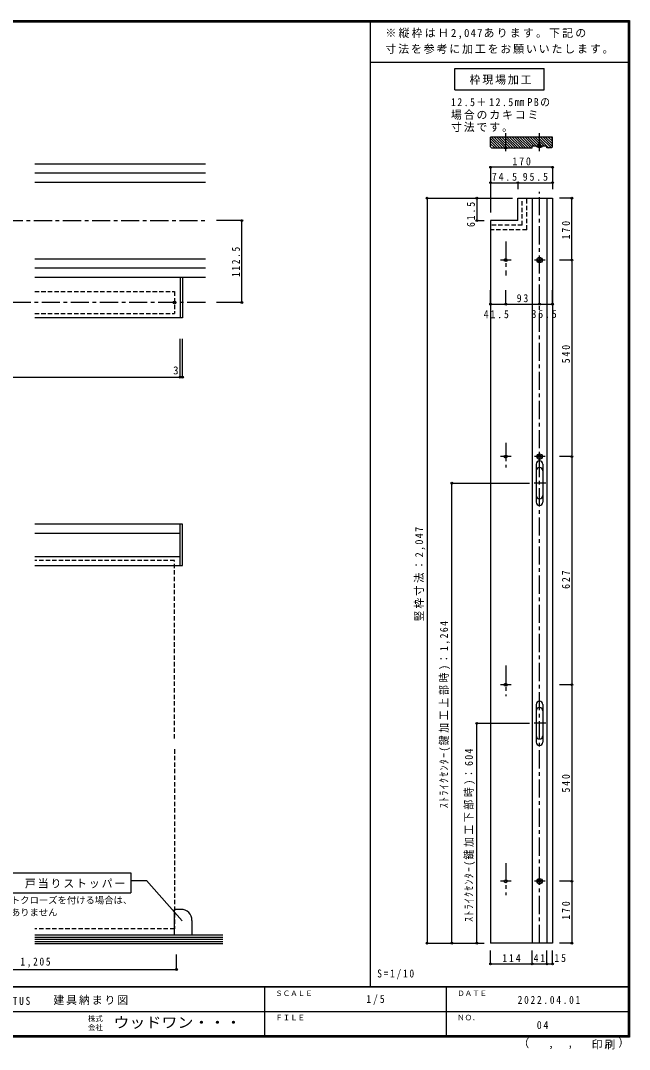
# Model space of a CAD drawing. Units: millimetres at full size, sheet at 1:5, with parts at other scales. Extents: x -1000 to 950, y -718 to 696.
# Drawn here: x 113 to 950, y -718 to 696 of the extents above; entities that cross this region are included whole.
import ezdxf
from ezdxf.enums import TextEntityAlignment as Align

# ---------------------------------------------------------------- set-up
doc = ezdxf.new("R2010")
doc.units = ezdxf.units.MM
doc.header["$LTSCALE"] = 5
doc.header["$PDMODE"] = 32
doc.header["$PDSIZE"] = 2.5
doc.linetypes.add('CHAIN1', pattern=[8, 5, -1, 1, -1])
doc.linetypes.add('DASHED1', pattern=[1.8, 1.2, -0.6])
for name, color, linetype in [('0-1_通り芯', 4, 'CHAIN1'), ('0-3_仕上げ', 2, 'Continuous'), ('0-4_枠', 3, 'Continuous'), ('0-6_扉', 6, 'Continuous'), ('0-7_金物', 7, 'Continuous'), ('0-A_文字', 7, 'Continuous'), ('0-B_寸法', 7, 'Continuous'), ('0-C_ハッチ', 4, 'Continuous'), ('1-1_通り芯', 4, 'CHAIN1'), ('1-4_枠', 3, 'Continuous'), ('1-7_金物', 7, 'Continuous'), ('1-A_文字', 7, 'Continuous'), ('1-B_寸法', 7, 'Continuous'), ('1-C_ハッチ', 4, 'Continuous'), ('F-0_補助線', 6, 'Continuous'), ('F-1_枠', 6, 'Continuous'), ('F-A_文字', 7, 'Continuous')]:
    doc.layers.add(name, color=color, linetype=linetype)
doc.styles.add('ＭＳ ゴシック', font='')
doc.styles.get('ＭＳ ゴシック').set_extended_font_data('MS Gothic')

msp = doc.modelspace()

# ---------------------------------------------------------------- linework, layer by layer
at = {"layer": '0-1_通り芯'}
for p, q in [((-628.517, 420.984), (367.312, 420.984)), ((367.312, 308.484), (-548.959, 308.484))]:
    msp.add_line(p, q, dxfattribs=at)
at = {"layer": '0-1_通り芯', "linetype": 'Continuous'}
msp.add_circle((324.792, 308.484), 2, dxfattribs=at)
at = {"layer": '0-3_仕上げ'}
for p, q in [((367.312, 498.484), (132.792, 498.484)), ((367.312, 485.984), (132.792, 485.984)), ((367.312, 473.484), (132.792, 473.484)), ((132.792, 368.484), (367.312, 368.484)), ((132.792, 355.984), (367.312, 355.984)), ((132.792, 343.484), (367.312, 343.484))]:
    msp.add_line(p, q, dxfattribs=at)
at = {"layer": '0-4_枠'}
for p, q in [((332.792, 343.484), (332.792, 287.484)), ((335.792, 343.484), (335.792, 287.484)), ((335.792, 287.484), (132.792, 287.484))]:
    msp.add_line(p, q, dxfattribs=at)
at = {"layer": '0-6_扉', "linetype": 'DASHED1'}
for p, q in [((132.792, 293.484), (324.792, 293.484)), ((324.792, -45.964), (132.792, -45.964)), ((324.792, -290.464), (324.792, -45.964)), ((324.792, -305.464), (324.792, -551.964)), ((324.792, -551.964), (132.792, -551.964))]:
    msp.add_line(p, q, dxfattribs=at)
msp.add_lwpolyline([(132.792, 323.484), (324.792, 323.484), (324.792, 293.484)], dxfattribs=at)
at = {"layer": '0-7_金物'}
for p, q in [((332.792, -52.964), (332.792, 4.036)), ((332.792, -8.964), (132.792, -8.964)), ((332.792, -40.964), (132.792, -40.964)), ((333.792, -525.464), (324.792, -525.464)), ((324.792, -560.464), (324.792, -525.464)), ((348.792, -540.464), (348.792, -560.464))]:
    msp.add_line(p, q, dxfattribs=at)
msp.add_lwpolyline([(132.792, -52.964), (335.792, -52.964), (335.792, 4.036), (132.792, 4.036)], dxfattribs=at)
msp.add_arc((333.792, -540.464), 15, 0, 90, dxfattribs=at)
at = {"layer": '0-A_文字'}
for p, q in [((264.868, -485.724), (286.138, -485.724)), ((286.138, -485.724), (335.412, -541.175)), ((56.984, -502.856), (264.868, -502.856))]:
    msp.add_line(p, q, dxfattribs=at)
msp.add_lwpolyline([(56.984, -475.008), (264.868, -475.008), (264.868, -502.856)], dxfattribs=at)
at = {"layer": '0-B_寸法', "color": 6}
msp.add_line((593.503, 638.774), (949.166, 638.774), dxfattribs=at)
at = {"layer": '0-B_寸法', "color": 4}
for p, q in [((417.312, 420.984), (382.312, 420.984)), ((417.312, 308.484), (417.312, 420.984)), ((417.312, 308.484), (382.312, 308.484)), ((332.792, 205.785), (332.792, 258.394)), ((335.792, 205.785), (335.792, 258.394)), ((-507.208, 205.785), (332.792, 205.785)), ((332.792, 205.785), (335.792, 205.785))]:
    msp.add_line(p, q, dxfattribs=at)
msp.add_lwpolyline([(-87.208, -607.965), (-59.208, -607.965), (327.616, -607.965), (327.616, -587.336)], dxfattribs=at)
at = {"layer": '0-B_寸法'}
for p in [(417.312, 420.984), (417.312, 308.484), (332.792, 205.785), (335.792, 205.785), (327.616, -607.965)]:
    msp.add_point(p, dxfattribs=at)
at = {"layer": '0-C_ハッチ', "color": 7}
for p, q in [((132.792, -560.464), (391.301, -560.464)), ((132.792, -563.464), (391.301, -563.464)), ((132.792, -566.464), (391.301, -566.464)), ((132.792, -569.464), (391.301, -569.464)), ((132.792, -572.464), (391.301, -572.464))]:
    msp.add_line(p, q, dxfattribs=at)
at = {"layer": '1-1_通り芯'}
for p, q in [((779.962, 516.373), (779.962, 541.203)), ((826.462, 516.373), (826.462, 541.203)), ((826.462, -571.755), (826.462, 460.507)), ((779.962, 392.495), (779.962, 345.391)), ((787.514, 366.745), (772.927, 366.745)), ((834.014, 366.745), (819.427, 366.745)), ((779.962, 115.64), (779.962, 81.898)), ((787.514, 96.745), (772.927, 96.745)), ((834.014, 96.745), (819.427, 96.745)), ((835.335, 60.245), (818.968, 60.245)), ((779.962, -190.167), (779.962, -232.345)), ((787.514, -216.755), (772.927, -216.755)), ((835.335, -269.755), (818.968, -269.755)), ((779.962, -462.096), (779.962, -505.96)), ((787.514, -486.755), (772.927, -486.755)), ((834.014, -486.755), (819.427, -486.755))]:
    msp.add_line(p, q, dxfattribs=at)
at = {"layer": '1-4_枠'}
for p, q in [((759.212, 522.235), (759.212, 535.821)), ((844.212, 535.821), (759.212, 535.821)), ((836.712, 520.821), (836.712, 523.821)), ((844.212, 522.235), (844.212, 535.821)), ((760.626, 520.821), (759.212, 522.235)), ((760.626, 520.821), (816.212, 520.821)), ((796.462, 420.995), (796.462, 451.745)), ((796.462, 451.745), (844.212, 451.745)), ((816.212, 451.745), (816.212, -571.755)), ((836.712, 451.745), (836.712, -571.755)), ((844.212, 451.745), (844.212, -571.755)), ((759.212, 420.995), (759.212, -571.755)), ((796.462, 420.995), (759.212, 420.995)), ((844.212, -571.755), (759.212, -571.755))]:
    msp.add_line(p, q, dxfattribs=at)
at = {"layer": '1-4_枠', "color": 4, "linetype": 'DASHED1'}
for p, q in [((802.712, 414.745), (802.712, 451.745)), ((808.962, 408.495), (808.962, 451.745)), ((802.712, 414.745), (759.212, 414.745)), ((808.962, 408.495), (759.212, 408.495))]:
    msp.add_line(p, q, dxfattribs=at)
at = {"layer": '1-4_枠'}
for points in [[(816.212, 520.821), (816.212, 523.821), (836.712, 523.821)], [(844.212, 522.235), (842.797, 520.821), (836.712, 520.821)]]:
    msp.add_lwpolyline(points, dxfattribs=at)
at = {"layer": '1-7_金物'}
for p, q in [((821.951, 86.61), (821.951, 34.12)), ((830.951, 86.257), (830.951, 34.15)), ((821.951, -243.39), (821.951, -295.88)), ((830.951, -243.743), (830.951, -295.85))]:
    msp.add_line(p, q, dxfattribs=at)
for centre, radius in [((779.962, 366.745), 2), ((826.462, 366.745), 3.75), ((826.462, 366.745), 2), ((826.462, 96.745), 3.75), ((779.962, 96.745), 2), ((826.462, 96.745), 2), ((779.962, -216.755), 2), ((779.962, -486.755), 2), ((826.462, -486.755), 3.75), ((826.462, -486.755), 2)]:
    msp.add_circle(centre, radius, dxfattribs=at)
for centre, start, end in [((826.451, 86.245), 90, 180), ((826.451, 86.245), 0, 90), ((826.451, 77.245), 90, 180), ((826.451, 77.245), 0, 90), ((826.451, 43.245), 180, 270), ((826.451, 43.245), 270, 0), ((826.451, 34.245), 180, 270), ((826.451, 34.245), 270, 0), ((826.451, -243.755), 90, 180), ((826.451, -243.755), 0, 90), ((826.451, -252.755), 90, 180), ((826.451, -252.755), 0, 90), ((826.451, -286.755), 180, 270), ((826.451, -295.755), 180, 270), ((826.451, -286.755), 270, 0), ((826.451, -295.755), 270, 0)]:
    msp.add_arc(centre, 4.5, start, end, dxfattribs=at)
at = {"layer": '1-A_文字'}
for p, q in [((710.056, 600.829), (710.056, 630.181)), ((710.056, 630.181), (832.613, 630.181)), ((832.613, 600.829), (832.613, 630.181)), ((710.056, 600.829), (832.613, 600.829))]:
    msp.add_line(p, q, dxfattribs=at)
at = {"layer": '1-B_寸法'}
for p, q in [((827.712, 523.825), (827.704, 526.325)), ((830.216, 522.332), (830.212, 523.832))]:
    msp.add_line(p, q, dxfattribs=at)
at = {"layer": '1-B_寸法', "color": 4}
for p, q in [((844.212, 494.31), (759.212, 494.31)), ((759.212, 494.31), (759.212, 473.093)), ((844.212, 494.31), (844.212, 473.093)), ((759.212, 473.093), (759.212, 432.161)), ((671.829, 451.745), (789.411, 451.745)), ((671.829, 451.745), (671.829, -571.755)), ((740.28, 451.745), (740.28, 420.995)), ((740.28, 420.995), (750.356, 420.995)), ((870.84, 366.745), (853.986, 366.745)), ((759.212, 306.258), (759.212, 325.351)), ((779.962, 306.258), (779.962, 325.351)), ((826.462, 306.258), (826.462, 325.351)), ((759.212, 306.258), (779.962, 306.258)), ((779.962, 306.258), (826.462, 306.258)), ((870.84, 96.745), (853.986, 96.745)), ((706.054, -571.755), (706.054, 60.245)), ((706.054, 60.245), (812.644, 60.245)), ((870.84, -216.755), (853.986, -216.755)), ((870.84, -216.755), (870.84, -486.755)), ((870.84, -486.755), (853.986, -486.755)), ((870.84, -486.755), (870.84, -571.755)), ((671.829, -571.755), (750.356, -571.755)), ((870.84, -571.755), (853.986, -571.755)), ((759.212, -600.33), (759.212, -581.94)), ((816.212, -600.33), (816.212, -581.94)), ((759.212, -600.33), (816.212, -600.33))]:
    msp.add_line(p, q, dxfattribs=at)
at = {"layer": '1-B_寸法'}
for points in [[(822.716, 522.31), (822.712, 523.81), (830.212, 523.832)], [(825.212, 523.817), (825.204, 526.317), (827.704, 526.325)]]:
    msp.add_lwpolyline(points, dxfattribs=at)
at = {"layer": '1-B_寸法', "color": 4}
for points in [[(759.212, 473.093), (796.462, 473.093), (796.462, 464.082)], [(796.462, 473.093), (844.212, 473.093), (844.212, 464.082)], [(870.84, 366.745), (870.84, 451.745), (853.986, 451.745)], [(870.84, 366.745), (870.84, 96.745), (870.84, -216.755)], [(826.462, 306.258), (844.212, 306.258), (844.212, 325.351)], [(740.28, -571.755), (740.28, -269.755), (812.644, -269.755)], [(816.212, -600.33), (836.712, -600.33), (836.712, -581.94)], [(836.712, -600.33), (844.212, -600.33), (844.212, -581.94)]]:
    msp.add_lwpolyline(points, dxfattribs=at)
at = {"layer": '1-B_寸法'}
for centre in [(779.92, 536.047), (826.421, 537.547)]:
    msp.add_arc(centre, 15.681, 256.33499, 284.0076, dxfattribs=at)
for p in [(759.212, 494.31), (844.212, 494.31), (759.212, 473.093), (796.462, 473.093), (844.212, 473.093), (671.829, 451.745), (740.28, 451.745), (870.84, 451.745), (740.28, 420.995), (870.84, 366.745), (759.212, 306.258), (779.962, 306.258), (826.462, 306.258), (844.212, 306.258), (870.84, 96.745), (706.054, 60.245), (870.84, -216.755), (740.28, -269.755), (870.84, -486.755), (671.829, -571.755), (706.054, -571.755), (740.28, -571.755), (870.84, -571.755), (759.212, -600.33), (816.212, -600.33), (836.712, -600.33), (844.212, -600.33)]:
    msp.add_point(p, dxfattribs=at)
at = {"layer": '1-C_ハッチ'}
for p, q in [((759.212, 533.608), (771.999, 520.821)), ((759.212, 530.073), (768.463, 520.821)), ((764.928, 520.821), (759.212, 526.537)), ((760.534, 535.821), (775.534, 520.821)), ((764.07, 535.821), (779.069, 520.821)), ((782.605, 520.821), (767.605, 535.821)), ((771.14, 535.821), (786.14, 520.821)), ((774.676, 535.821), (789.676, 520.821)), ((778.211, 535.821), (793.211, 520.821)), ((781.747, 535.821), (796.747, 520.821)), ((785.282, 535.821), (800.282, 520.821)), ((788.818, 535.821), (803.818, 520.821)), ((792.353, 535.821), (807.353, 520.821)), ((795.889, 535.821), (810.889, 520.821)), ((799.425, 535.821), (814.425, 520.821)), ((802.96, 535.821), (816.212, 522.57)), ((806.496, 535.821), (818.496, 523.821)), ((810.031, 535.821), (822.031, 523.821)), ((813.567, 535.821), (825.567, 523.821)), ((817.102, 535.821), (829.102, 523.821)), ((820.638, 535.821), (832.638, 523.821)), ((824.173, 535.821), (836.173, 523.821)), ((827.709, 535.821), (842.709, 520.821)), ((831.244, 535.821), (844.212, 522.854)), ((834.78, 535.821), (844.212, 526.389)), ((836.712, 523.283), (839.173, 520.821)), ((838.315, 535.821), (844.212, 529.925)), ((841.851, 535.821), (844.212, 533.46))]:
    msp.add_line(p, q, dxfattribs=at)
at = {"layer": '1-C_ハッチ', "color": 7}
msp.add_line((827.711, 523.926), (827.817, 523.821), dxfattribs=at)
at = {"layer": 'F-0_補助線'}
msp.add_line((593.503, 695.833), (593.503, -632.5), dxfattribs=at)
at = {"layer": 'F-1_枠'}
for p, q in [((-1000, 695.833), (950, 695.833)), ((-1000, 695), (950, 695)), ((-1000, 694.167), (950, 694.167)), ((948.333, 695.833), (948.333, -700.833)), ((949.166, 695.833), (949.166, -700.833)), ((950, -631.667), (-1000, -631.667)), ((950, -632.5), (-1000, -632.5)), ((448.333, -632.5), (448.333, -699.167)), ((698.333, -632.5), (698.333, -699.167)), ((-25, -665.833), (948.333, -665.834)), ((950, -699.167), (-1000, -699.167)), ((950, -700), (-1000, -700))]:
    msp.add_line(p, q, dxfattribs=at)
msp.add_lwpolyline([(950, 695.833), (950, -700.833), (-1000, -700.833)], dxfattribs=at)

# ---------------------------------------------------------------- texts
at = {"layer": '0-A_文字', "style": 'ＭＳ ゴシック'}
for s, p in [('※ソフトクローズを付ける場合は、', (61.427, -520.209)), ('\u3000必要ありません', (61.427, -536.982))]:
    msp.add_text(s, height=9.164, dxfattribs=at).set_placement(p, align=Align.BOTTOM_LEFT)
at = {"layer": '0-A_文字', "insert": (66.645, -496.624), "char_height": 11, "attachment_point": 7, "style": 'ＭＳ ゴシック'}
msp.add_mtext('\\T1.17;床付\u3000戸当りストッパー', dxfattribs=at)
at = {"layer": '0-B_寸法', "style": 'ＭＳ ゴシック'}
msp.add_text('3', height=11, dxfattribs=at).set_placement((322.89, 206.431), align=Align.BOTTOM_LEFT)
at = {"layer": '0-B_寸法', "insert": (414.812, 343.484), "char_height": 11, "attachment_point": 7, "rotation": 90, "style": 'ＭＳ ゴシック'}
msp.add_mtext('\\T1.38;\\W0.85;112.5', dxfattribs=at)
at = {"layer": '0-B_寸法', "insert": (112.954, -605.465), "char_height": 11, "attachment_point": 7, "style": 'ＭＳ ゴシック'}
msp.add_mtext('\\T1.38;\\W0.85;1,205', dxfattribs=at)
at = {"layer": '1-A_文字', "char_height": 11, "attachment_point": 7, "style": 'ＭＳ ゴシック'}
for s, insert in [('\\T1.2;※縦枠はＨ2,047あります。下記の', (614.668, 670.467)), ('\\T1.17;寸法を参考に加工をお願いいたします。', (614.668, 650.061)), ('\\T1.17;枠現場加工', (730.328, 607.817)), ('\\T1.3;\\W0.9;12.5＋12.5㎜PBの', (704.709, 577.805)), ('\\T1.17;場合のカキコミ', (704.709, 559.501)), ('\\T1.17;寸法です。', (704.709, 542.645)), ('\\T1.39;\\W0.85;S=1/10', (603.503, -621.667))]:
    msp.add_mtext(s, dxfattribs=dict(at, insert=insert))
at = {"layer": '1-B_寸法', "char_height": 11, "attachment_point": 7, "style": 'ＭＳ ゴシック'}
for s, insert in [('\\T1.38;\\W0.9;170', (789.212, 496.81)), ('\\T1.38;\\W0.9;74.5', (760.962, 475.593)), ('\\T1.38;\\W0.9;95.5', (803.462, 475.593)), ('\\T1.36;\\W0.9;93', (795.087, 308.758)), ('\\T1.38;\\W0.9;41.5', (749.712, 286.731)), ('\\T1.38;\\W0.9;35.5', (815.462, 287.005)), ('\\T1.38;\\W0.9;114', (775.212, -597.83)), ('\\T1.36;\\W0.9;41', (818.337, -597.83)), ('\\T1.36;\\W0.9;15', (846.891, -597.83))]:
    msp.add_mtext(s, dxfattribs=dict(at, insert=insert))
at = {"layer": '1-B_寸法', "char_height": 11, "attachment_point": 7, "rotation": 90, "style": 'ＭＳ ゴシック'}
for s, insert in [('\\T1.38;\\W0.9;61.5', (737.78, 412.159)), ('\\T1.38;\\W0.9;170', (868.34, 395.245)), ('\\T1.38;\\W0.9;540', (868.34, 224.93)), ('\\T1.23;\\W0.95;竪枠寸法：2,047', (669.329, -129.474)), ('\\T1.38;\\W0.9;627', (868.34, -85.005)), ('\\T1.28;\\W0.9;ｽﾄﾗｲｸｾﾝﾀｰ(鍵加工上部時)：1,264', (703.554, -386.38)), ('\\T1.27;\\W0.9;ｽﾄﾗｲｸｾﾝﾀｰ(鍵加工下部時)：604', (737.78, -542.63)), ('\\T1.38;\\W0.9;540', (868.34, -364.898)), ('\\T1.38;\\W0.9;170', (868.34, -539.556))]:
    msp.add_mtext(s, dxfattribs=dict(at, insert=insert))
at = {"layer": 'F-1_枠', "color": 7, "char_height": 11, "attachment_point": 7, "style": 'ＭＳ ゴシック'}
for s, insert in [('\\T1.39;\\W0.85;DOORETUS', (58.333, -656.798)), ('\\T1.17;建具納まり図', (158.382, -656.798))]:
    msp.add_mtext(s, dxfattribs=dict(at, insert=insert))
at = {"layer": 'F-A_文字', "style": 'ＭＳ ゴシック'}
for s, height, p in [('ＳＣＡＬＥ', 7.331, (463.333, -646.667)), ('ＤＡＴＥ', 7.331, (713.333, -646.667)), ('株式', 7.331, (205.833, -681.5)), ('ＦＩＬＥ', 7.331, (463.333, -680)), ('ＮＯ．', 7.331, (713.333, -680.001)), ('会社', 7.331, (205.833, -693.5)), ('（', 11, (797.339, -718.052)), ('）', 11, (934.734, -717.355)), (',', 11, (838.546, -718.052)), (',', 11, (865.033, -717.588))]:
    msp.add_text(s, height=height, dxfattribs=at).set_placement(p, align=Align.BOTTOM_LEFT)
at = {"layer": 'F-A_文字', "style": 'ＭＳ ゴシック', "width": 1.1}
msp.add_text('ウッドワン・・・', height=14.66, dxfattribs=at).set_placement((240.833, -692.5), align=Align.BOTTOM_LEFT)
at = {"layer": 'F-A_文字', "char_height": 11, "attachment_point": 7, "style": 'ＭＳ ゴシック'}
for s, insert in [('\\T1.38;\\W0.9;1/5', (588.333, -656.667)), ('\\T1.39;\\W0.85;2022.04.01', (796.458, -655.417)), ('\\T1.36;\\W0.9;04', (822.708, -690.001)), ('\\T1.17;印刷', (898.025, -717.82))]:
    msp.add_mtext(s, dxfattribs=dict(at, insert=insert))

doc.saveas('drawing.dxf')
